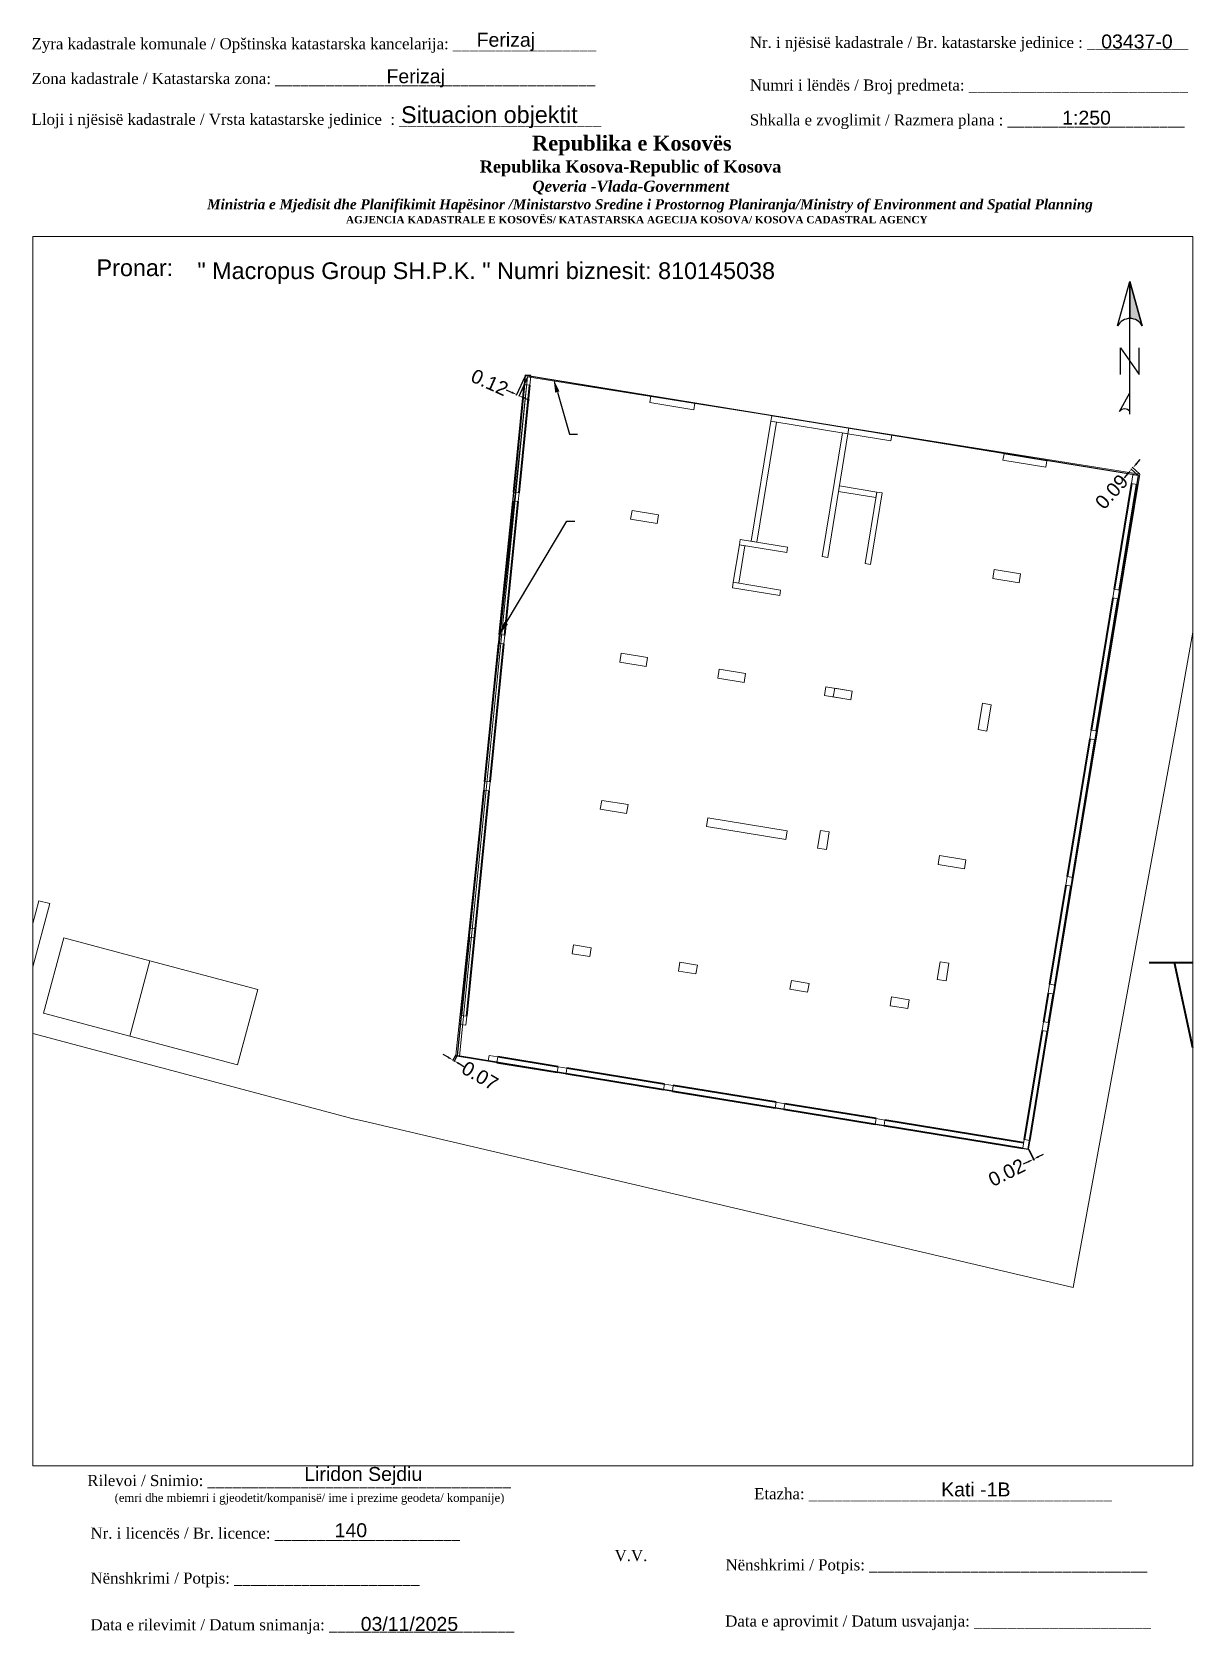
# Paper-space layout 'Layout1' of a CAD drawing. Header units: metres, sheet in millimetres. Extents: x 0 to 208, y 3 to 290.
# The model-space entities are those that its viewports show. They can reach past a viewport. Long polylines and large blocks are cut down to what shows.
import ezdxf
from ezdxf import colors
from ezdxf.entities.mleader import LeaderData, LeaderLine
from ezdxf.math import Vec2, Vec3

# ---------------------------------------------------------------- set-up
doc = ezdxf.new("R2010")
doc.units = ezdxf.units.M
for name, color, linetype, lineweight in [('2D Drafting - General_Pen_No__7', 7, 'Continuous', 35), ('b1 ekzek', 1, 'Continuous', 0), ('Korniza e jashtme', 7, 'Continuous', 0), ('korniza txt', 7, 'Continuous', 0), ('muret', 8, 'Continuous', 35), ('New_Drawing & Figure_Pen_No__1', 7, 'Continuous', 13), ('New_Drawing & Figure_Pen_No__88', 20, 'Continuous', 20), ('ParcRePo', 7, 'Continuous', 0), ('shtyllat', 8, 'Continuous', 0)]:
    doc.layers.add(name, color=color, linetype=linetype, lineweight=lineweight)
doc.layers.add('bodrumi', color=5, linetype='Continuous')
doc.styles.get("Standard").update_dxf_attribs({"font": 'arial.ttf'})
doc.dimstyles.get("Standard").update_dxf_attribs({"dimtxt": 0.18, "dimasz": 0.18, "dimexe": 0.18, "dimexo": 0.0625, "dimgap": 0.09, "dimtad": 0, "dimtih": 1, "dimtoh": 1, "dimdec": 4, "dimzin": 0, "dimdsep": 46, "dimtxsty": 'Standard', "dimcen": 0.09, "dimadec": 0, "dimazin": 0, "dimtfac": 1, "dimtdec": 4, "dimtofl": 0, "dimtmove": 0, "dimatfit": 3, "dimfxl": 1, "dimtolj": 1, "dimtzin": 0, "dimarcsym": 0})

# ---------------------------------------------------------------- blocks, each defined once
blk = doc.blocks.new('*U37')
at = {"linetype": 'ByBlock', "lineweight": -2}
blk.add_hatch(color=0, dxfattribs=at).paths.add_polyline_path([(0, 562), (0, 301, -0.269143), (87, 250)])
at = {"color": 0, "linetype": 'ByBlock', "lineweight": -2}
for points in [[(87, 250, 0.580323), (-87, 250), (0, 562), (87, 250), (0, 562), (0, 300)], [(0, -356, 0.5), (-75, -356), (0, -225)]]:
    blk.add_lwpolyline(points, format="xyb", dxfattribs=at)
for points in [[(0, -375), (0, 562)], [(-66, -94), (-66, 94), (66, -94), (66, 94)]]:
    blk.add_lwpolyline(points, dxfattribs=at)
blk = doc.blocks.new('*D54')
at = {"layer": 'b1 ekzek', "color": 0, "lineweight": -2, "transparency": 16777216}
for p, q in [((7511396.02, 4692187.196), (7511395.804, 4692187.322)), ((7511396.359, 4692187.282), (7511396.213, 4692187.031)), ((7511396.419, 4692187.247), (7511396.273, 4692186.996)), ((7511396.511, 4692186.909), (7511396.727, 4692186.783))]:
    blk.add_line(p, q, dxfattribs=at)
at = {"layer": 'b1 ekzek', "color": 0, "transparency": 16777216}
for points in [[(7511396.041, 4692187.232), (7511395.999, 4692187.16), (7511396.236, 4692187.07)], [(7511396.532, 4692186.945), (7511396.49, 4692186.873), (7511396.295, 4692187.035)]]:
    blk.add_solid(points, dxfattribs=at)
at = {"layer": 'Defpoints', "color": 0, "transparency": 16777216}
for p in [(7511396.295, 4692187.035), (7511396.367, 4692187.295), (7511396.427, 4692187.26)]:
    blk.add_point(p, dxfattribs=at)
at = {"layer": 'b1 ekzek', "color": 0, "transparency": 16777216, "insert": (7511397.448, 4692186.363), "char_height": 0.625, "attachment_point": 5, "rotation": 329.74661}
blk.add_mtext('\\A1;0.07', dxfattribs=at)
blk = doc.blocks.new('*D55')
at = {"layer": 'b1 ekzek', "color": 0, "lineweight": -2, "transparency": 16777216}
for p, q in [((7511422.04, 4692183.06), (7511422.279, 4692182.58)), ((7511422.056, 4692183.068), (7511422.295, 4692182.588)), ((7511422.499, 4692182.74), (7511422.722, 4692182.851)), ((7511422.035, 4692182.509), (7511421.812, 4692182.398))]:
    blk.add_line(p, q, dxfattribs=at)
at = {"layer": 'b1 ekzek', "color": 0, "transparency": 16777216}
for points in [[(7511422.48, 4692182.777), (7511422.517, 4692182.702), (7511422.275, 4692182.628)], [(7511422.017, 4692182.546), (7511422.054, 4692182.472), (7511422.259, 4692182.621)]]:
    blk.add_solid(points, dxfattribs=at)
at = {"layer": 'Defpoints', "color": 0, "transparency": 16777216}
for p in [(7511422.033, 4692183.074), (7511422.049, 4692183.082), (7511422.259, 4692182.621)]:
    blk.add_point(p, dxfattribs=at)
at = {"layer": 'b1 ekzek', "color": 0, "transparency": 16777216, "insert": (7511421.068, 4692182.027), "char_height": 0.625, "attachment_point": 5, "rotation": 26.47021}
blk.add_mtext('\\A1;0.02', dxfattribs=at)
blk = doc.blocks.new('*D56')
at = {"layer": 'b1 ekzek', "color": 0, "lineweight": -2, "transparency": 16777216}
for p, q in [((7511427.02, 4692213.355), (7511426.688, 4692213.65)), ((7511426.888, 4692213.807), (7511427.054, 4692213.994)), ((7511426.493, 4692213.363), (7511426.327, 4692213.176)), ((7511426.958, 4692213.285), (7511426.626, 4692213.579))]:
    blk.add_line(p, q, dxfattribs=at)
at = {"layer": 'b1 ekzek', "color": 0, "transparency": 16777216}
for points in [[(7511426.857, 4692213.835), (7511426.919, 4692213.779), (7511426.722, 4692213.62)], [(7511426.462, 4692213.39), (7511426.524, 4692213.335), (7511426.659, 4692213.55)]]:
    blk.add_solid(points, dxfattribs=at)
at = {"layer": 'Defpoints', "color": 0, "transparency": 16777216}
for p in [(7511426.659, 4692213.55), (7511426.969, 4692213.274), (7511427.032, 4692213.345)]:
    blk.add_point(p, dxfattribs=at)
at = {"layer": 'b1 ekzek', "color": 0, "transparency": 16777216, "insert": (7511425.773, 4692212.551), "char_height": 0.625, "attachment_point": 5, "rotation": 48.39157}
blk.add_mtext('\\A1;0.09', dxfattribs=at)
blk = doc.blocks.new('*D57')
at = {"layer": 'b1 ekzek', "color": 0, "lineweight": -2, "transparency": 16777216}
for p, q in [((7511399.472, 4692217.738), (7511399.079, 4692216.864)), ((7511399.578, 4692217.69), (7511399.186, 4692216.816)), ((7511398.87, 4692217.008), (7511398.642, 4692217.11)), ((7511399.432, 4692216.755), (7511399.66, 4692216.652))]:
    blk.add_line(p, q, dxfattribs=at)
at = {"layer": 'b1 ekzek', "color": 0, "transparency": 16777216}
for points in [[(7511398.887, 4692217.046), (7511398.852, 4692216.97), (7511399.098, 4692216.905)], [(7511399.449, 4692216.793), (7511399.415, 4692216.717), (7511399.204, 4692216.857)]]:
    blk.add_solid(points, dxfattribs=at)
at = {"layer": 'Defpoints', "color": 0, "transparency": 16777216}
for p in [(7511399.478, 4692217.752), (7511399.585, 4692217.704), (7511399.098, 4692216.905)]:
    blk.add_point(p, dxfattribs=at)
at = {"layer": 'b1 ekzek', "color": 0, "transparency": 16777216, "insert": (7511397.884, 4692217.451), "char_height": 0.625, "attachment_point": 5, "rotation": 335.79475}
blk.add_mtext('\\A1;0.12', dxfattribs=at)

msp = doc.modelspace()

# ---------------------------------------------------------------- linework, layer by layer
at = {"layer": '2D Drafting - General_Pen_No__7', "color": 7, "linetype": 'Continuous', "lineweight": 35, "flags": 128}
for points in [[(7511427.455, 4692191.449), (7511430.617, 4692191.449)], [(7511432.389, 4692184.949), (7511429.998, 4692184.949), (7511428.587, 4692191.449)]]:
    msp.add_lwpolyline(points, dxfattribs=at)
at = {"layer": 'b1 ekzek', "flags": 128}
msp.add_lwpolyline([(7511396.367, 4692187.295), (7511422.049, 4692183.082), (7511427.032, 4692213.345), (7511399.585, 4692217.704)], close=True, dxfattribs=at)
msp.add_lwpolyline([(7511396.537, 4692187.249), (7511399.585, 4692217.704)], dxfattribs=at)
at = {"layer": 'bodrumi', "color": 0, "flags": 128}
msp.add_lwpolyline([(7511422.033, 4692183.074), (7511426.969, 4692213.275), (7511399.479, 4692217.768), (7511396.427, 4692187.26)], close=True, dxfattribs=at)
at = {"layer": 'muret', "linetype": 'Continuous', "flags": 128}
for points in [[(7511399.438, 4692217.354), (7511398.956, 4692212.532)], [(7511399.204, 4692212.508), (7511399.687, 4692217.329)], [(7511399.48, 4692217.767), (7511399.478, 4692217.752)], [(7511399.728, 4692217.742), (7511399.48, 4692217.767)], [(7511399.727, 4692217.727), (7511399.728, 4692217.742)], [(7511426.658, 4692212.92), (7511425.884, 4692208.183)], [(7511426.13, 4692208.142), (7511426.905, 4692212.88)], [(7511398.916, 4692212.134), (7511398.317, 4692206.152)], [(7511398.566, 4692206.127), (7511399.165, 4692212.11)], [(7511425.819, 4692207.788), (7511424.851, 4692201.867)], [(7511425.098, 4692201.826), (7511426.066, 4692207.748)], [(7511398.277, 4692205.754), (7511397.658, 4692199.563)], [(7511397.906, 4692199.538), (7511398.526, 4692205.729)], [(7511424.787, 4692201.472), (7511423.779, 4692195.304)], [(7511424.025, 4692195.263), (7511425.034, 4692201.431)], [(7511396.855, 4692189.036), (7511397.867, 4692199.14)], [(7511397.618, 4692199.165), (7511396.999, 4692192.985)], [(7511423.714, 4692194.909), (7511422.988, 4692190.468)], [(7511423.235, 4692190.427), (7511423.961, 4692194.869)], [(7511396.959, 4692192.587), (7511396.607, 4692189.061)], [(7511422.924, 4692190.073), (7511422.714, 4692188.79)], [(7511422.961, 4692188.75), (7511423.171, 4692190.033)], [(7511422.65, 4692188.395), (7511421.851, 4692183.51)], [(7511422.098, 4692183.47), (7511422.896, 4692188.355)], [(7511400.954, 4692186.774), (7511398.252, 4692187.215)], [(7511398.212, 4692186.968), (7511400.914, 4692186.527)], [(7511401.308, 4692186.462), (7511405.68, 4692185.748)], [(7511405.721, 4692185.995), (7511401.349, 4692186.709)], [(7511406.075, 4692185.683), (7511410.684, 4692184.93)], [(7511410.724, 4692185.177), (7511406.115, 4692185.93)], [(7511415.215, 4692184.443), (7511411.119, 4692185.112)], [(7511411.079, 4692184.865), (7511415.174, 4692184.196)], [(7511421.827, 4692183.362), (7511415.609, 4692184.378)], [(7511415.569, 4692184.132), (7511421.787, 4692183.115)]]:
    msp.add_lwpolyline(points, dxfattribs=at)
at = {"layer": 'New_Drawing & Figure_Pen_No__1', "color": 7, "linetype": 'Continuous', "lineweight": 13, "flags": 128}
for points in [[(7511381.751, 4692188.144), (7511377.886, 4692189.173), (7511378.787, 4692192.555), (7511382.652, 4692191.526)], [(7511381.751, 4692188.144), (7511386.583, 4692186.857), (7511387.484, 4692190.239), (7511382.652, 4692191.526)]]:
    msp.add_lwpolyline(points, close=True, dxfattribs=at)
at = {"layer": 'New_Drawing & Figure_Pen_No__88', "color": 20, "linetype": 'Continuous', "lineweight": 20, "flags": 128}
msp.add_lwpolyline([(7511376.132, 4692188.418), (7511377.677, 4692194.216), (7511378.16, 4692194.087), (7511376.616, 4692188.289)], close=True, dxfattribs=at)
at = {"layer": 'ParcRePo', "flags": 128}
msp.add_lwpolyline([(7511431.165, 4692215.906), (7511428.644, 4692201.967), (7511424.053, 4692176.878), (7511392.374, 4692184.299), (7511391.774, 4692184.439), (7511391.754, 4692184.439), (7511391.594, 4692184.479), (7511374.173, 4692189.119)], dxfattribs=at)
at = {"layer": 'shtyllat', "linetype": 'Continuous', "flags": 128}
for points in [[(7511399.687, 4692217.329), (7511399.727, 4692217.727), (7511399.478, 4692217.752), (7511399.438, 4692217.354)], [(7511407.033, 4692216.229), (7511407.082, 4692216.525), (7511405.108, 4692216.847), (7511405.06, 4692216.551)], [(7511413.948, 4692215.149), (7511413.988, 4692215.396), (7511410.534, 4692215.961), (7511410.493, 4692215.714)], [(7511410.74, 4692215.674), (7511410.493, 4692215.714), (7511409.614, 4692210.335), (7511409.861, 4692210.295)], [(7511413.948, 4692215.149), (7511413.701, 4692215.19), (7511412.794, 4692209.643), (7511413.041, 4692209.603)], [(7511415.872, 4692214.835), (7511415.912, 4692215.081), (7511413.988, 4692215.396), (7511413.948, 4692215.149)], [(7511422.824, 4692213.648), (7511422.872, 4692213.944), (7511420.948, 4692214.258), (7511420.899, 4692213.962)], [(7511426.905, 4692212.88), (7511426.969, 4692213.274), (7511426.722, 4692213.315), (7511426.658, 4692212.92)], [(7511399.165, 4692212.11), (7511399.204, 4692212.508), (7511398.956, 4692212.532), (7511398.916, 4692212.134)], [(7511415.203, 4692212.289), (7511415.243, 4692212.536), (7511413.565, 4692212.81), (7511413.525, 4692212.564)], [(7511415.49, 4692212.496), (7511415.243, 4692212.536), (7511414.719, 4692209.329), (7511414.966, 4692209.288)], [(7511405.389, 4692211.127), (7511405.453, 4692211.522), (7511404.269, 4692211.715), (7511404.205, 4692211.321)], [(7511409.083, 4692210.169), (7511409.33, 4692210.128), (7511409.055, 4692208.451), (7511408.809, 4692208.491)], [(7511409.083, 4692210.169), (7511409.123, 4692210.415), (7511411.245, 4692210.069), (7511411.205, 4692209.822)], [(7511421.625, 4692208.473), (7511421.689, 4692208.868), (7511420.505, 4692209.062), (7511420.441, 4692208.667)], [(7511408.768, 4692208.244), (7511408.809, 4692208.491), (7511410.93, 4692208.144), (7511410.89, 4692207.897)], [(7511426.066, 4692207.748), (7511426.13, 4692208.142), (7511425.884, 4692208.183), (7511425.819, 4692207.788)], [(7511398.526, 4692205.729), (7511398.566, 4692206.127), (7511398.317, 4692206.152), (7511398.277, 4692205.754)], [(7511404.901, 4692204.722), (7511404.965, 4692205.117), (7511403.781, 4692205.31), (7511403.716, 4692204.916)], [(7511409.292, 4692204.004), (7511409.357, 4692204.399), (7511408.173, 4692204.593), (7511408.108, 4692204.198)], [(7511414.079, 4692203.222), (7511414.143, 4692203.617), (7511412.959, 4692203.81), (7511412.895, 4692203.415)], [(7511414.079, 4692203.222), (7511414.143, 4692203.617), (7511413.354, 4692203.746), (7511413.289, 4692203.351)], [(7511419.785, 4692201.884), (7511420.18, 4692201.819), (7511420.374, 4692203.004), (7511419.979, 4692203.068)], [(7511425.034, 4692201.431), (7511425.098, 4692201.826), (7511424.851, 4692201.867), (7511424.787, 4692201.472)], [(7511397.867, 4692199.14), (7511397.906, 4692199.538), (7511397.658, 4692199.563), (7511397.618, 4692199.165)], [(7511404.025, 4692198.127), (7511404.09, 4692198.522), (7511402.906, 4692198.715), (7511402.841, 4692198.32)], [(7511411.161, 4692196.961), (7511411.225, 4692197.355), (7511407.672, 4692197.936), (7511407.608, 4692197.541)], [(7511412.982, 4692196.511), (7511413.111, 4692197.3), (7511412.716, 4692197.365), (7511412.587, 4692196.575)], [(7511419.172, 4692195.651), (7511419.236, 4692196.046), (7511418.052, 4692196.24), (7511417.988, 4692195.845)], [(7511423.961, 4692194.869), (7511424.025, 4692195.263), (7511423.779, 4692195.304), (7511423.714, 4692194.909)], [(7511397.208, 4692192.562), (7511397.248, 4692192.96), (7511396.999, 4692192.985), (7511396.959, 4692192.587)], [(7511402.369, 4692191.71), (7511402.433, 4692192.105), (7511401.644, 4692192.234), (7511401.579, 4692191.839)], [(7511407.135, 4692190.931), (7511407.2, 4692191.326), (7511406.41, 4692191.455), (7511406.346, 4692191.06)], [(7511418.349, 4692190.618), (7511418.478, 4692191.408), (7511418.083, 4692191.472), (7511417.954, 4692190.683)], [(7511412.139, 4692190.113), (7511412.204, 4692190.508), (7511411.414, 4692190.637), (7511411.35, 4692190.242)], [(7511416.694, 4692189.774), (7511415.904, 4692189.903), (7511415.84, 4692189.508), (7511416.629, 4692189.379)], [(7511423.171, 4692190.033), (7511423.235, 4692190.427), (7511422.988, 4692190.468), (7511422.924, 4692190.073)], [(7511396.816, 4692188.638), (7511396.855, 4692189.036), (7511396.607, 4692189.061), (7511396.567, 4692188.663)], [(7511422.896, 4692188.355), (7511422.961, 4692188.75), (7511422.714, 4692188.79), (7511422.65, 4692188.395)], [(7511397.817, 4692187.033), (7511398.212, 4692186.968), (7511398.252, 4692187.215), (7511397.858, 4692187.28)], [(7511400.914, 4692186.527), (7511401.308, 4692186.462), (7511401.349, 4692186.709), (7511400.954, 4692186.774)], [(7511405.68, 4692185.748), (7511406.075, 4692185.683), (7511406.115, 4692185.93), (7511405.721, 4692185.995)], [(7511410.684, 4692184.93), (7511411.079, 4692184.865), (7511411.119, 4692185.112), (7511410.724, 4692185.177)], [(7511415.174, 4692184.196), (7511415.569, 4692184.132), (7511415.609, 4692184.378), (7511415.215, 4692184.443)], [(7511422.033, 4692183.075), (7511422.098, 4692183.47), (7511421.851, 4692183.51), (7511421.787, 4692183.115)]]:
    msp.add_lwpolyline(points, close=True, dxfattribs=at)

# ---------------------------------------------------------------- dimensions: what is measured, and where the dimension line sits
at = {"layer": 'b1 ekzek', "color": 5}
for p1, p2, distance, picture, middle in [((7511399.585, 4692217.704), (7511399.478, 4692217.752), 0.928, '*D57', (7511397.884, 4692217.451)), ((7511427.032, 4692213.345), (7511426.969, 4692213.274), -0.414, '*D56', (7511425.773, 4692212.551)), ((7511396.367, 4692187.295), (7511396.427, 4692187.26), -0.261, '*D54', (7511397.448, 4692186.363)), ((7511422.049, 4692183.082), (7511422.033, 4692183.074), 0.507, '*D55', (7511421.068, 4692182.027))]:
    dim = msp.add_aligned_dim(p1=p1, p2=p2, distance=distance, dimstyle='Standard', override={"dimscale": 0.25, "dimtxt": 2.5, "dimasz": 1, "dimtih": 0, "dimtoh": 0, "dimdec": 2, "dimcen": 0, "dimtdec": 2}, dxfattribs=at)
    dim.commit()
    dim.dimension.update_dxf_attribs({"geometry": picture, "text_midpoint": middle})

# ---------------------------------------------------------------- leaders
at = {"layer": 'b1 ekzek'}
ml = msp.add_multileader_mtext('Standard', dxfattribs=at)
ml.set_content('', color=256)
ml.set_leader_properties()
ml.build(insert=Vec2(0, 0))
ml.multileader.update_dxf_attribs({"text_right_attachment_type": 6, "dogleg_length": 0.36, "arrow_head_size": 0.6})
ctx = ml.context
ctx.base_point, ctx.char_height, ctx.arrow_head_size, ctx.landing_gap_size, ctx.plane_origin = Vec3(7511401.825, 4692215.139), 0.85, 0.6, 0.3, Vec3(7511400.751, 4692217.597)
ctx.right_attachment = 6
notes = []
notes.append((ctx, [(0, (1, 1, 0), (7511401.465, 4692215.139), (1, 0), 0.36, [(0, [(7511400.751, 4692217.597)], 0, [])])]))
ctx.mtext.insert, ctx.mtext.flow_direction = Vec3(7511402.125, 4692215.572), 5
at = {"layer": 'bodrumi', "color": 0}
ml = msp.add_multileader_mtext('Standard', dxfattribs=at)
ml.set_content('')
ml.set_leader_properties()
ml.build(insert=Vec2(0, 0))
ml.multileader.update_dxf_attribs({"text_right_attachment_type": 6, "dogleg_length": 0.36, "arrow_head_size": 0.6})
ctx = ml.context
ctx.base_point, ctx.char_height, ctx.arrow_head_size, ctx.landing_gap_size, ctx.plane_origin = Vec3(7511401.709, 4692211.236), 0.85, 0.6, 0.3, Vec3(7511398.317, 4692206.152)
ctx.right_attachment = 6
notes.append((ctx, [(0, (1, 1, 0), (7511401.349, 4692211.236), (1, 0), 0.36, [(0, [(7511398.317, 4692206.152)], 0, [])])]))
ctx.mtext.insert, ctx.mtext.flow_direction = Vec3(7511402.009, 4692211.669), 5
for ctx, leaders in notes:
    for number, flags, end, landing, length, lines in leaders:
        leader = LeaderData()
        leader.index, (leader.has_last_leader_line, leader.has_dogleg_vector, leader.attachment_direction) = number, flags
        leader.last_leader_point, leader.dogleg_vector, leader.dogleg_length = Vec3(end), Vec3(landing), length
        for number, points, colour, breaks in lines:
            line = LeaderLine()
            line.index, line.vertices, line.color, line.breaks = number, Vec3.list(points), colors.encode_raw_color(colour), breaks
            leader.lines.append(line)
        ctx.leaders.append(leader)

psp = doc.layouts.get("Layout1")

# ---------------------------------------------------------------- block references
at = {"xscale": 0.0254, "yscale": 0.0254, "zscale": 0.0254}
psp.add_blockref('*U37', (196.87, 231.39), dxfattribs=at)

# ---------------------------------------------------------------- texts
for s, height, p in [('03437-0', 2.5, (191.71, 287.46)), ('Ferizaj', 2.5, (63.52, 281.23)), ('1:250', 2.5, (184.71, 273.79)), ('Pronar:  ', 3, (11.52, 246.63))]:
    psp.add_text(s, height=height).set_placement(p)
at = {"color": 1}
psp.add_text('" Macropus Group SH.P.K. " Numri biznesit: 810145038', height=3, dxfattribs=at).set_placement((29.61, 246.1))
for s, insert, char_height, width, attachment_point in [('Ferizaj', (84.93, 288.64), 2.5, 9.9735, 5), ('{\\fTimes New Roman|b0|i0|c0|p18;Zyra kadastrale komunale / Opštinska katastarska kancelarija: _________________}', (-0.13, 289.31), 2, 100.6873, 1), ('{\\fTimes New Roman|b0|i0|c0|p18;Nr. i njësisë kadastrale / Br. katastarske jedinice : ____________}', (128.69, 289.55), 2, 79.9484, 1), ('{\\fTimes New Roman|b0|i0|c0|p18;Zona kadastrale / Katastarska zona: ______________________________________}', (-0.13, 283.08), 2, 100.6873, 1), ('{\\fTimes New Roman|b0|i0|c0|p18;Numri i lëndës / Broj predmeta: __________________________}', (128.69, 281.9), 2, 79.9484, 1), ('{\\fTimes New Roman|b0|i0|c0|p18;Lloji i njësisë kadastrale / Vrsta katastarske jedinice  : ________________________}', (-0.13, 275.76), 2, 100.6873, 1), ('Situacion objektit', (81.97, 275.13), 3, 39.1059, 5), ('{\\fTimes New Roman|b0|i0|c0|p18;Shkalla e zvoglimit / Razmera plana : _____________________}', (128.69, 275.65), 2, 79.9484, 1), ('\\pi77.297;{\\fBook Antiqua|b1|i0|c0|p18;\\H1.333x;Republika e Kosovës\\fTimes New Roman|b1|i0|c0|p18;\\P\\pi67.927;\\fBook Antiqua|b1|i0|c0|p18;\\H0.8125x;Republika Kosova-Republic of Kosova\\fTimes New Roman|b1|i0|c0|p18;\\P\\pi77.378;\\fBook Antiqua|b1|i1|c0|p18;\\H0.9233x;Qeveria -Vlada-Government \\P\\pi13.032,l6,t23.033;\\fTimes New Roman|b1|i1|c0|p18;\\H0.9x;Ministria e Mjedisit dhe Planifikimit Hapësinor /Ministarstvo Sredine i Prostornog Planiranja/Ministry of Environment and Spatial Planning\\P\\pi43.931,l0,tz;\\fBook Antiqua|b1|i0|c0|p18;\\H0.7406x;AGJENCIA KADASTRALE E KOSOVËS/ KATASTARSKA AGECIJA KOSOVA/ KOSOVA CADASTRAL AGENCY}', (12.32, 271.81), 2, 191.8237, 1)]:
    psp.add_mtext(s, dxfattribs=dict(insert=insert, char_height=char_height, width=width, attachment_point=attachment_point))
at = {"layer": 'korniza txt'}
for s, p in [('Liridon Sejdiu', (48.78, 30.55)), ('Kati -1B', (163.01, 27.78)), ('140', (54.22, 20.46)), ('03/11/2025', (58.9, 3.66))]:
    psp.add_text(s, height=2.5, dxfattribs=at).set_placement(p)
at = {"layer": 'korniza txt', "char_height": 2}
for s, insert, width, attachment_point in [('{\\fTimes New Roman|b0|i0|c0|p18;Rilevoi / Snimio: ____________________________________\\P     \\H0.75x;(emri dhe mbiemri i gjeodetit/kompanisë/ ime i prezime geodeta/ kompanije)}', (47.83, 28.97), 74.7958, 5), ('{\\fTimes New Roman|b0|i0|c0|p18;Etazha: ____________________________________\\P     }', (161.55, 26.4), 74.7958, 5), ('{\\fTimes New Roman|b0|i0|c0|p18;Nr. i licencës / Br. licence: ______________________\\P                                }', (10.43, 22.2), 83.344, 1), ('{\\fTimes New Roman|b0|i0|c0|p18;V.V.                                 }', (107.37, 17.16), 5.7076, 5), ('{\\fTimes New Roman|b0|i0|c0|p18; Nënshkrimi / Potpis: _________________________________}', (123.57, 16.51), 83.344, 1), ('{\\fTimes New Roman|b0|i0|c0|p18;Nënshkrimi / Potpis: ______________________\\P                                 }', (10.43, 14.13), 83.344, 1), ('{\\fTimes New Roman|b0|i0|c0|p18;Data e rilevimit / Datum snimanja: ______________________\\P                                 }', (10.43, 5.76), 83.344, 1), ('{\\fTimes New Roman|b0|i0|c0|p18; Data e aprovimit / Datum usvajanja: _____________________}', (123.52, 6.43), 83.344, 1)]:
    psp.add_mtext(s, dxfattribs=dict(at, insert=insert, width=width, attachment_point=attachment_point))

# ---------------------------------------------------------------- viewports
at = {"layer": 'Korniza e jashtme', "view_target_point": (370776.427, 310629.57)}
psp.add_viewport(center=(104.14, 143.5), size=(208.06, 220.422), view_center_point=(7140626.985, 4381566.867), view_height=55.1055, dxfattribs=at)

doc.saveas('drawing.dxf')
